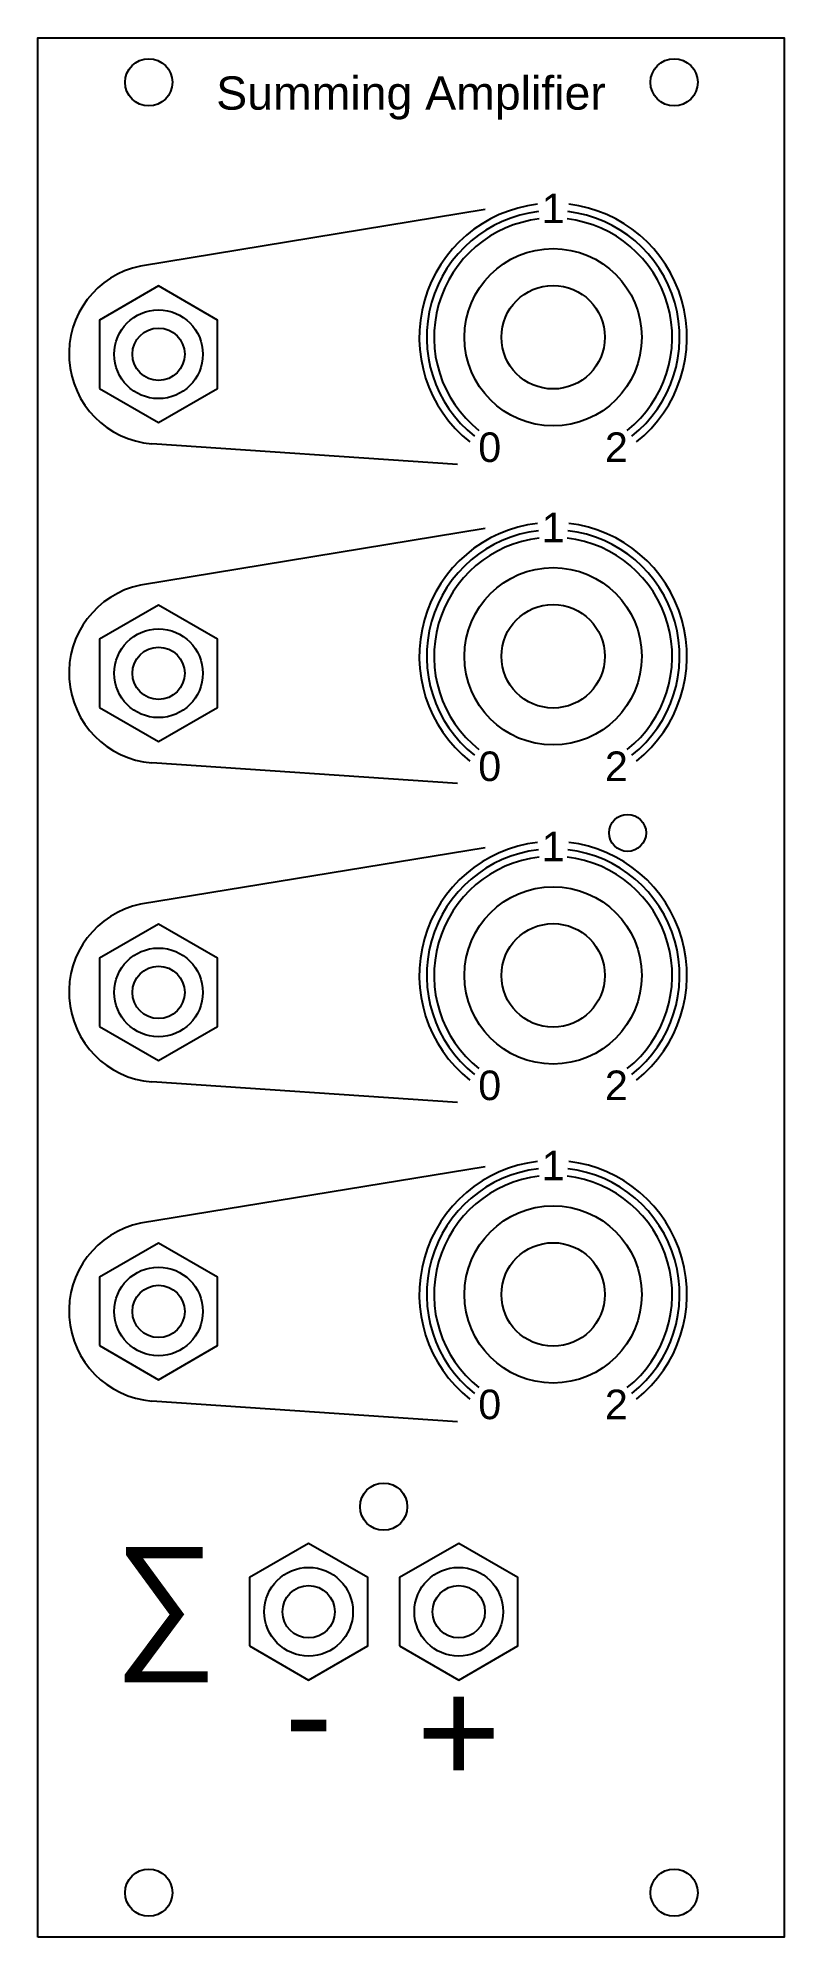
# Model space of a CAD drawing. Header units: inches. Extents: x 0 to 50, y 0 to 128.
import ezdxf
from ezdxf.enums import TextEntityAlignment as Align

# ---------------------------------------------------------------- set-up
doc = ezdxf.new("R2010")
doc.units = ezdxf.units.IN
doc.header["$MEASUREMENT"] = 0
doc.layers.add('cuts', color=1, linetype='Continuous')
doc.layers.add('Outlines', color=3, linetype='Continuous')
doc.layers.add('Text', color=6, linetype='Continuous', plot=False)
doc.styles.get("Standard").update_dxf_attribs({"font": 'arial.ttf'})

msp = doc.modelspace()

# ---------------------------------------------------------------- linework, layer by layer
at = {"layer": 'cuts'}
msp.add_lwpolyline([(0, 0), (0, 128.5), (50.5, 128.5), (50.5, 0)], close=True, dxfattribs=at)
for centre, radius in [((7.5, 125.5), 1.6), ((43.06, 125.5), 1.6), ((34.87, 108.25), 3.5), ((8.16, 107.1), 3), ((34.87, 86.66), 3.5), ((8.16, 85.51), 3), ((39.91, 74.71), 1.25), ((34.87, 65.07), 3.5), ((8.16, 63.92), 3), ((34.87, 43.48), 3.5), ((8.16, 42.33), 3), ((23.4, 29.12), 1.6), ((18.32, 22.01), 3), ((28.48, 22.01), 3), ((7.5, 3), 1.6), ((43.06, 3), 1.6)]:
    msp.add_circle(centre, radius, dxfattribs=at)
at = {"layer": 'Outlines'}
for points in [[(4.16, 104.79), (8.16, 102.48), (12.16, 104.79), (12.16, 109.41), (8.16, 111.72), (4.16, 109.41)], [(4.16, 83.2), (8.16, 80.89), (12.16, 83.2), (12.16, 87.82), (8.16, 90.13), (4.16, 87.82)], [(4.16, 61.61), (8.16, 59.3), (12.16, 61.61), (12.16, 66.23), (8.16, 68.54), (4.16, 66.23)], [(4.16, 40.02), (8.16, 37.71), (12.16, 40.02), (12.16, 44.64), (8.16, 46.95), (4.16, 44.64)], [(14.32, 19.7), (18.32, 17.39), (22.32, 19.7), (22.32, 24.32), (18.32, 26.63), (14.32, 24.32)], [(24.48, 19.7), (28.48, 17.39), (32.48, 19.7), (32.48, 24.32), (28.48, 26.63), (24.48, 24.32)]]:
    msp.add_lwpolyline(points, close=True, dxfattribs=at)
for centre, radius in [((34.87, 108.25), 6), ((8.16, 107.1), 1.77), ((34.87, 86.66), 6), ((8.16, 85.51), 1.77), ((34.87, 65.07), 6), ((8.16, 63.92), 1.77), ((34.87, 43.48), 6), ((8.16, 42.33), 1.77), ((18.32, 22.01), 1.77), ((28.48, 22.01), 1.77)]:
    msp.add_circle(centre, radius, dxfattribs=at)
at = {"layer": 'Text'}
for p, q in [((30.27, 116.89), (6.94, 113.07)), ((28.39, 99.64), (7.7, 101.04)), ((30.27, 95.3), (6.94, 91.48)), ((28.39, 78.05), (7.7, 79.45)), ((30.27, 73.71), (6.94, 69.89)), ((28.39, 56.46), (7.7, 57.86)), ((30.27, 52.12), (6.94, 48.3)), ((28.39, 34.87), (7.7, 36.27))]:
    msp.add_line(p, q, dxfattribs=at)
for centre, radius, start, end in [((34.87, 108.25), 9.06, 96.7063, 231.4636), ((34.87, 108.25), 9.06, 308.5364, 83.2937), ((34.87, 108.25), 8.56, 96.7063, 231.4636), ((34.87, 108.25), 8.06, 96.7063, 231.4636), ((34.87, 108.25), 8.06, 308.5364, 83.2937), ((34.87, 108.25), 8.56, 308.5364, 83.2937), ((8.19, 107.11), 6.09, 101.9158, 265.3713), ((34.87, 86.66), 9.06, 96.7063, 231.4636), ((34.87, 86.66), 8.56, 96.7063, 231.4636), ((34.87, 86.66), 8.56, 308.5364, 83.2937), ((34.87, 86.66), 9.06, 308.5364, 83.2937), ((34.87, 86.66), 8.06, 96.7063, 231.4636), ((34.87, 86.66), 8.06, 308.5364, 83.2937), ((8.19, 85.52), 6.09, 101.9158, 265.3713), ((34.87, 65.07), 9.06, 96.7063, 231.4636), ((34.87, 65.07), 8.56, 96.7063, 231.4636), ((34.87, 65.07), 8.56, 308.5364, 83.2937), ((34.87, 65.07), 9.06, 308.5364, 83.2937), ((34.87, 65.07), 8.06, 96.7063, 231.4636), ((34.87, 65.07), 8.06, 308.5364, 83.2937), ((8.19, 63.93), 6.09, 101.9158, 265.3713), ((34.87, 43.48), 9.06, 96.7063, 231.4636), ((34.87, 43.48), 8.56, 96.7063, 231.4636), ((34.87, 43.48), 8.06, 96.7063, 231.4636), ((34.87, 43.48), 8.06, 308.5364, 83.2937), ((34.87, 43.48), 8.56, 308.5364, 83.2937), ((34.87, 43.48), 9.06, 308.5364, 83.2937), ((8.19, 42.34), 6.09, 101.9158, 265.3713)]:
    msp.add_arc(centre, radius, start, end, dxfattribs=at)

# ---------------------------------------------------------------- texts
for s, height, p in [('Summing Amplifier', 2.25, (25.25, 125.9)), ('1', 2, (34.87, 117.97)), ('0', 2, (30.58, 101.81)), ('2', 2, (39.15, 101.81)), ('1', 2, (34.87, 96.38)), ('0', 2, (30.58, 80.22)), ('2', 2, (39.15, 80.22)), ('1', 2, (34.87, 74.79)), ('0', 2, (30.58, 58.63)), ('2', 2, (39.15, 58.63)), ('1', 2, (34.87, 53.2)), ('0', 2, (30.58, 37.04)), ('2', 2, (39.15, 37.04)), ('+', 7, (28.48, 17.39)), ('-', 7, (18.32, 18.61))]:
    msp.add_text(s, height=height, dxfattribs=at).set_placement(p, align=Align.TOP_CENTER)
msp.add_text('∑', height=7, dxfattribs=at).set_placement((12.11, 22.88), align=Align.MIDDLE_RIGHT)

doc.saveas('drawing.dxf')
